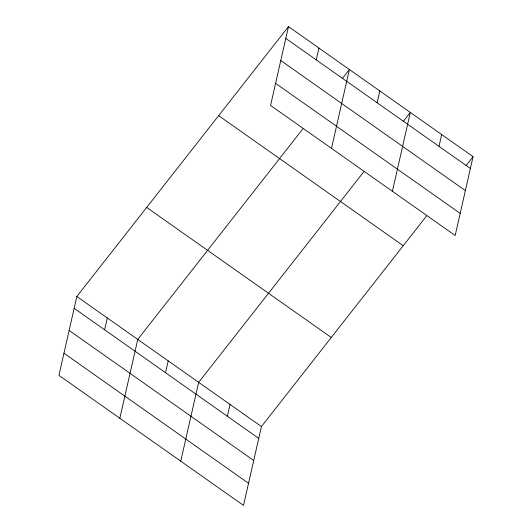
<?xml version="1.0" encoding="UTF-8"?>
<svg xmlns="http://www.w3.org/2000/svg" width="532" height="532" viewBox="0 0 532 532"><rect width="100%" height="100%" fill="white"/><g stroke="black" fill="none" stroke-linecap="round" stroke-linejoin="round"><path stroke-width="0.8" d="M288.484 26.6L270.569 105.449L455.166 235.503L473.074 156.654L288.484 26.6L76.834 296.497L58.926 375.346L243.516 505.4L261.431 426.551L426.518 216.032M104.611 329.78L107.298 317.956M119.84 418.265L137.755 339.416L302.834 128.897M165.525 372.693L168.212 360.876M180.754 461.184L198.669 382.335L363.755 171.816M227.363 416.263L230.05 404.446M316.254 59.877L318.941 48.06M331.483 148.368L349.398 69.519L342.315 78.556M377.168 102.796L379.855 90.979M392.403 191.281L410.312 112.438L403.229 121.469M439.013 146.367L441.693 134.543M465.992 165.691L473.074 156.654M285.797 38.417L470.388 168.471M280.77 60.542L465.367 190.596M275.596 83.331L460.187 213.385M218.639 115.663L403.236 245.718M146.679 207.433L331.276 337.488M76.834 296.497L261.431 426.551M74.154 308.321L258.745 438.375M69.127 330.438L253.717 460.493M63.946 353.228L248.544 483.282"/></g></svg>
